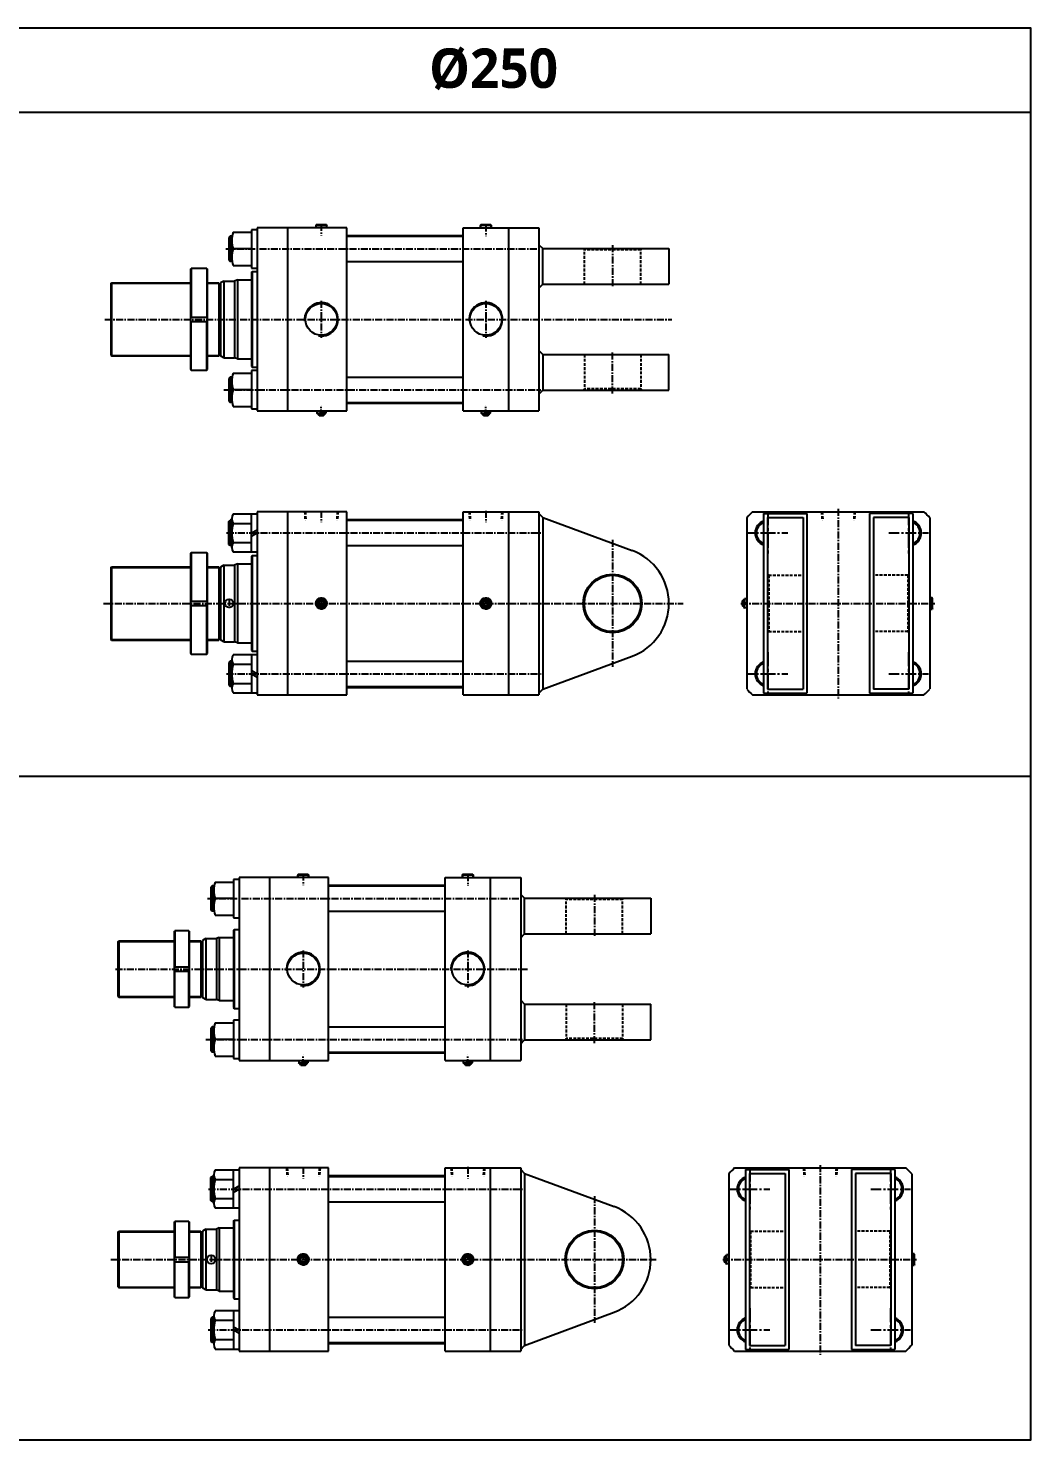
# Model space of a CAD drawing. Extents: x -819 to 29893, y -8942 to 9886.
# Drawn here: x 7121 to 8901, y 0 to 2505 of the extents above; entities that cross this region are included whole.
import ezdxf

# ---------------------------------------------------------------- set-up
doc = ezdxf.new("R2010")
doc.units = 0
doc.header["$LTSCALE"] = 10
doc.header["$MEASUREMENT"] = 0
for name, pattern in [('CENTER', [2, 1.25, -0.25, 0.25, -0.25]), ('CENTERX2', [4, 2.5, -0.5, 0.5, -0.5]), ('HIDDENX2', [0.75, 0.5, -0.25])]:
    doc.linetypes.add(name, pattern=pattern)
doc.layers.get('0').update_dxf_attribs({"linetype": 'CONTINUOUS'})
for name, color, linetype in [('CEN', 1, 'CENTERX2'), ('DIM', 2, 'CONTINUOUS'), ('HID', 2, 'HIDDENX2'), ('ML', 7, 'CONTINUOUS'), ('테두리', 7, 'CONTINUOUS')]:
    doc.layers.add(name, color=color, linetype=linetype)
doc.styles.add('문자', font='romans.shx')

msp = doc.modelspace()

# ---------------------------------------------------------------- linework, layer by layer
for p, q in [((8900.8, 2505.2), (-0.5, 2505.2)), ((8901.3, 0.5), (8901.3, 2504.7)), ((8900.8, 2355.7), (-0.5, 2355.7)), ((0, 1177.9), (8901.3, 1177.9)), ((0, 0), (8900.8, 0))]:
    msp.add_line(p, q)
for centre, start, end in [((8900.8, 2504.7), 0, 90), ((8900.8, 2355.2), 0, 90), ((8900.8, 0.5), 270, 0)]:
    msp.add_arc(centre, 0.5, start, end)
at = {"layer": 'CEN', "color": 1, "linetype": 'CENTER'}
for p, q in [((8158.8, 2120), (8158.8, 2045)), ((8158.8, 1857), (8158.8, 1932)), ((8158.8, 1597.1), (8158.8, 1371.8)), ((8126.7, 967), (8126.7, 892)), ((8126.7, 704), (8126.7, 779)), ((8126.7, 432.6), (8126.7, 207.3))]:
    msp.add_line(p, q, dxfattribs=at)
at = {"layer": 'CEN', "color": 1, "linetype": 'CENTER', "ltscale": 2}
for p, q in [((8434.5, 1648.1), (8434.5, 1570.8)), ((8684.5, 1648.1), (8684.5, 1570.8)), ((8434.5, 1398.1), (8434.5, 1320.8)), ((8684.5, 1398.1), (8684.5, 1320.8)), ((8402.5, 483.6), (8402.5, 406.4)), ((8652.5, 483.6), (8652.5, 406.4)), ((8402.5, 233.6), (8402.5, 156.4)), ((8652.5, 233.6), (8652.5, 156.4))]:
    msp.add_line(p, q, dxfattribs=at)
at = {"layer": 'CEN', "color": 1, "linetype": 'CENTER', "ltscale": 1.5}
for p, q in [((8399.1, 1609.4), (8470, 1609.4)), ((8649.1, 1609.4), (8720, 1609.4)), ((8399.1, 1359.4), (8470, 1359.4)), ((8649.1, 1359.4), (8720, 1359.4)), ((8367.1, 445), (8438, 445)), ((8617.1, 445), (8688, 445)), ((8367.1, 195), (8438, 195)), ((8617.1, 195), (8688, 195))]:
    msp.add_line(p, q, dxfattribs=at)
at = {"layer": 'DIM'}
for p, q in [((7517.8, 1609.4), (7527.8, 1615.2)), ((7517.8, 1603.7), (7527.8, 1609.4)), ((7517.8, 1365.2), (7527.8, 1359.4)), ((7517.8, 1359.4), (7527.8, 1353.7)), ((7485.7, 445), (7495.7, 450.7)), ((7485.7, 439.2), (7495.7, 445)), ((7485.7, 200.7), (7495.7, 195)), ((7485.7, 195), (7495.7, 189.2))]:
    msp.add_line(p, q, dxfattribs=at)
for centre, start, end in [((8402.5, 445), 111.7385, 248.2615), ((8652.5, 445), 291.7385, 68.2615), ((8402.5, 195), 111.7385, 248.2615), ((8652.5, 195), 291.7385, 68.2615)]:
    msp.add_arc(centre, 20.2, start, end, dxfattribs=at)
at = {"layer": 'HID'}
for p, q in [((8106.8, 2114), (8108.8, 2112)), ((8208.8, 2112), (8108.8, 2112)), ((8108.8, 2051), (8108.8, 2112)), ((8210.8, 2114), (8208.8, 2112)), ((8208.8, 2051), (8208.8, 2112)), ((8108.8, 1926), (8108.8, 1865)), ((8208.8, 1926), (8208.8, 1865)), ((8106.8, 1863), (8108.8, 1865)), ((8208.8, 1865), (8108.8, 1865)), ((8210.8, 1863), (8208.8, 1865)), ((7611.9, 1646.9), (7612.9, 1631.9)), ((7613.4, 1646.9), (7614.4, 1631.9)), ((7670.1, 1646.9), (7669.1, 1631.9)), ((7671.6, 1646.9), (7670.6, 1631.9)), ((7903.9, 1646.9), (7904.9, 1631.9)), ((7905.4, 1646.9), (7906.4, 1631.9)), ((7962.1, 1646.9), (7961.1, 1631.9)), ((7963.6, 1646.9), (7962.6, 1631.9)), ((8529.7, 1646.9), (8530.7, 1631.9)), ((8531.2, 1646.9), (8532.2, 1631.9)), ((8587.8, 1646.9), (8586.9, 1631.9)), ((8589.3, 1646.9), (8588.4, 1631.9)), ((8434, 1536.4), (8436, 1534.4)), ((8436, 1534.4), (8436, 1434.4)), ((8436, 1534.4), (8497, 1534.4)), ((8683, 1534.4), (8622, 1534.4)), ((8685, 1536.4), (8683, 1534.4)), ((8683, 1534.4), (8683, 1434.4)), ((8434, 1432.4), (8436, 1434.4)), ((8436, 1434.4), (8497, 1434.4)), ((8683, 1434.4), (8622, 1434.4)), ((8685, 1432.4), (8683, 1434.4)), ((8074.7, 961), (8076.7, 959)), ((8176.7, 959), (8076.7, 959)), ((8076.7, 898), (8076.7, 959)), ((8178.7, 961), (8176.7, 959)), ((8176.7, 898), (8176.7, 959)), ((8076.7, 773), (8076.7, 712)), ((8176.7, 773), (8176.7, 712)), ((8074.7, 710), (8076.7, 712)), ((8176.7, 712), (8076.7, 712)), ((8178.7, 710), (8176.7, 712)), ((7579.9, 482.5), (7580.9, 467.5)), ((7581.4, 482.5), (7582.4, 467.5)), ((7638.1, 482.5), (7637.1, 467.5)), ((7639.6, 482.5), (7638.6, 467.5)), ((7871.9, 482.5), (7872.9, 467.5)), ((7873.4, 482.5), (7874.4, 467.5)), ((7930.1, 482.5), (7929.1, 467.5)), ((7931.6, 482.5), (7930.6, 467.5)), ((8497.7, 482.5), (8498.7, 467.5)), ((8499.2, 482.5), (8500.1, 467.5)), ((8555.8, 482.5), (8554.9, 467.5)), ((8557.3, 482.5), (8556.4, 467.5)), ((8402, 372), (8404, 370)), ((8404, 370), (8404, 270)), ((8404, 370), (8465, 370)), ((8651, 370), (8590, 370)), ((8653, 372), (8651, 370)), ((8651, 370), (8651, 270)), ((8402, 268), (8404, 270)), ((8404, 270), (8465, 270)), ((8651, 270), (8590, 270)), ((8653, 268), (8651, 270))]:
    msp.add_line(p, q, dxfattribs=at)
at = {"layer": 'ML'}
for p, q in [((7632.8, 2156), (7631.8, 2155)), ((7651.8, 2155), (7631.8, 2155)), ((7631.8, 2155), (7631.8, 2151)), ((7650.8, 2156), (7632.8, 2156)), ((7650.8, 2156), (7651.8, 2155)), ((7651.8, 2151), (7651.8, 2155)), ((7924.8, 2156), (7923.8, 2155)), ((7943.8, 2155), (7923.8, 2155)), ((7923.8, 2155), (7923.8, 2151)), ((7942.8, 2156), (7924.8, 2156)), ((7942.8, 2156), (7943.8, 2155)), ((7943.8, 2151), (7943.8, 2155)), ((7480, 2136), (7477.8, 2133.8)), ((7477.8, 2133.8), (7477.8, 2093.3)), ((7480, 2136), (7480, 2091)), ((7483.4, 2136), (7480, 2136)), ((7485.3, 2143), (7517.8, 2143)), ((7517.8, 2147.5), (7517.8, 2079.5)), ((7527.8, 2147.5), (7517.8, 2147.5)), ((7686.8, 2151), (7527.8, 2151)), ((7527.8, 2151), (7527.8, 1826)), ((7581.8, 2151), (7581.8, 1826)), ((7686.8, 1826), (7686.8, 2151)), ((7686.8, 2137.5), (7893.8, 2137.5)), ((7686.8, 2136), (7893.8, 2136)), ((7893.8, 1826), (7893.8, 2151)), ((7893.8, 2151), (7973.8, 2151)), ((7973.8, 2151), (7973.8, 1826)), ((7973.8, 2151), (8027.8, 2151)), ((8027.8, 2151), (8027.8, 1826)), ((7482.8, 2128.3), (7482.8, 2098.8)), ((7517.8, 2113.5), (7485.3, 2113.5)), ((8027.8, 2121), (8034.8, 2114)), ((8034.8, 2114), (8258.8, 2114)), ((8034.8, 2051), (8034.8, 2114)), ((8258.8, 2114), (8258.8, 2051)), ((7477.8, 2093.3), (7480, 2091)), ((7483.4, 2091), (7480, 2091)), ((7485.3, 2084.1), (7517.8, 2084.1)), ((7517.8, 2079.5), (7527.8, 2079.5)), ((7686.8, 2091), (7893.8, 2091)), ((7409.8, 2077.5), (7410.8, 2078.5)), ((7409.8, 2077.5), (7409.8, 1899.5)), ((7410.8, 2078.5), (7410.8, 1992.5)), ((7438.8, 2078.5), (7410.8, 2078.5)), ((7438.8, 2078.5), (7438.8, 1992.5)), ((7438.8, 2078.5), (7439.8, 2077.5)), ((7439.8, 1899.5), (7439.8, 2077.5)), ((7468.8, 2056.5), (7462.8, 2053.1)), ((7468.8, 2056.5), (7468.8, 1920.5)), ((7468.8, 2056.5), (7487.8, 2056.5)), ((7492.8, 2058.5), (7487.8, 2056.5)), ((7487.8, 2056.5), (7487.8, 1920.5)), ((7492.8, 2058.5), (7492.8, 1918.5)), ((7492.8, 2058.5), (7517.8, 2058.5)), ((7517.8, 2072), (7519.3, 2073.5)), ((7517.8, 2072), (7517.8, 1905)), ((7519.3, 2073.5), (7519.3, 1903.5)), ((7519.3, 2073.5), (7527.8, 2073.5)), ((7267.8, 2052), (7269.3, 2053.5)), ((7267.8, 2052), (7267.8, 1925)), ((7269.3, 2053.5), (7269.3, 1923.5)), ((7269.3, 2053.5), (7409.8, 2053.5)), ((7439.8, 2053.5), (7459.8, 2053.5)), ((7459.8, 2053.5), (7459.8, 1923.5)), ((7459.8, 2052), (7462.8, 2052)), ((7462.8, 2053.1), (7462.8, 1924)), ((8027.8, 2044), (8034.8, 2051)), ((8034.8, 2051), (8258.8, 2051)), ((7409.8, 1992.5), (7439.8, 1992.5)), ((7409.8, 1984.5), (7439.8, 1984.5)), ((7410.8, 1898.5), (7410.8, 1984.5)), ((7438.8, 1898.5), (7438.8, 1984.5)), ((8027.8, 1933), (8034.8, 1926)), ((7267.8, 1925), (7269.3, 1923.5)), ((7269.3, 1923.5), (7409.8, 1923.5)), ((7439.8, 1923.5), (7459.8, 1923.5)), ((7459.8, 1925), (7462.8, 1925)), ((7468.8, 1920.5), (7462.8, 1924)), ((7468.8, 1920.5), (7487.8, 1920.5)), ((7492.8, 1918.5), (7487.8, 1920.5)), ((7492.8, 1918.5), (7517.8, 1918.5)), ((7517.8, 1905), (7519.3, 1903.5)), ((8034.8, 1926), (8258.8, 1926)), ((8034.8, 1926), (8034.8, 1863)), ((8258.8, 1863), (8258.8, 1926)), ((7409.8, 1899.5), (7410.8, 1898.5)), ((7410.8, 1898.5), (7438.8, 1898.5)), ((7438.8, 1898.5), (7439.8, 1899.5)), ((7480, 1886), (7477.8, 1883.8)), ((7477.8, 1883.8), (7477.8, 1843.3)), ((7480, 1886), (7480, 1841)), ((7483.4, 1886), (7480, 1886)), ((7485.3, 1893), (7517.8, 1893)), ((7517.8, 1897.5), (7517.8, 1829.5)), ((7527.8, 1897.5), (7517.8, 1897.5)), ((7519.3, 1903.5), (7527.8, 1903.5)), ((7686.8, 1886), (7893.8, 1886)), ((7482.8, 1878.3), (7482.8, 1848.8)), ((7517.8, 1863.5), (7485.3, 1863.5)), ((8027.8, 1856), (8034.8, 1863)), ((8034.8, 1863), (8258.8, 1863)), ((7477.8, 1843.3), (7480, 1841)), ((7483.4, 1841), (7480, 1841)), ((7485.3, 1834.1), (7517.8, 1834.1)), ((7517.8, 1829.5), (7527.8, 1829.5)), ((7686.8, 1841), (7893.8, 1841)), ((7686.8, 1839.5), (7893.8, 1839.5)), ((7527.8, 1826), (7686.8, 1826)), ((7633.8, 1826), (7633.8, 1822)), ((7633.8, 1822), (7640.5, 1822)), ((7634.8, 1821), (7633.8, 1822)), ((7634.8, 1821), (7648.8, 1821)), ((7636.8, 1821), (7636.8, 1819)), ((7637.8, 1818), (7636.8, 1819)), ((7636.8, 1819), (7646.8, 1819)), ((7637.8, 1818), (7645.8, 1818)), ((7640.5, 1821), (7640.5, 1826)), ((7643.1, 1821), (7643.1, 1826)), ((7649.8, 1822), (7643.1, 1822)), ((7645.8, 1818), (7646.8, 1819)), ((7646.8, 1821), (7646.8, 1819)), ((7648.8, 1821), (7649.8, 1822)), ((7649.8, 1826), (7649.8, 1822)), ((7893.8, 1826), (7973.8, 1826)), ((7925.8, 1826), (7925.8, 1822)), ((7926.8, 1821), (7925.8, 1822)), ((7925.8, 1822), (7932.5, 1822)), ((7926.8, 1821), (7940.8, 1821)), ((7928.8, 1821), (7928.8, 1819)), ((7928.8, 1819), (7938.8, 1819)), ((7929.8, 1818), (7928.8, 1819)), ((7929.8, 1818), (7937.8, 1818)), ((7932.5, 1821), (7932.5, 1826)), ((7935.1, 1821), (7935.1, 1826)), ((7941.8, 1822), (7935.1, 1822)), ((7937.8, 1818), (7938.8, 1819)), ((7938.8, 1821), (7938.8, 1819)), ((7940.8, 1821), (7941.8, 1822)), ((7941.8, 1826), (7941.8, 1822)), ((7973.8, 1826), (8027.8, 1826)), ((7477.8, 1629.7), (7480, 1631.9)), ((7477.8, 1589.2), (7477.8, 1629.7)), ((7480, 1586.9), (7480, 1631.9)), ((7482.8, 1631.9), (7480, 1631.9)), ((7482.8, 1583.9), (7482.8, 1634.9)), ((7485.3, 1643.4), (7527.8, 1643.4)), ((7517.8, 1575.4), (7517.8, 1643.4)), ((7686.8, 1646.9), (7527.8, 1646.9)), ((7527.8, 1646.9), (7527.8, 1321.9)), ((7581.8, 1646.9), (7581.8, 1321.9)), ((7686.8, 1646.9), (7581.8, 1646.9)), ((7686.8, 1321.9), (7686.8, 1646.9)), ((7686.8, 1633.4), (7893.8, 1633.4)), ((7686.8, 1631.9), (7893.8, 1631.9)), ((7893.8, 1321.9), (7893.8, 1646.9)), ((7893.8, 1646.9), (7973.8, 1646.9)), ((7973.8, 1646.9), (7973.8, 1321.9)), ((7973.8, 1646.9), (8027.8, 1646.9)), ((8027.8, 1646.9), (8027.8, 1321.9)), ((8027.8, 1643.9), (8034.8, 1636.9)), ((8034.8, 1636.9), (8034.8, 1331.9)), ((8034.8, 1636.9), (8193.5, 1578.2)), ((8397, 1636.4), (8397, 1332.5)), ((8407.5, 1646.9), (8711.5, 1646.9)), ((8427, 1643.9), (8427, 1324.9)), ((8427, 1643.9), (8504, 1643.9)), ((8434, 1636.9), (8434, 1331.9)), ((8434, 1636.9), (8497, 1636.9)), ((8497, 1636.9), (8497, 1331.9)), ((8504, 1643.9), (8504, 1324.9)), ((8615, 1643.9), (8615, 1324.9)), ((8692, 1643.9), (8615, 1643.9)), ((8622, 1636.9), (8622, 1331.9)), ((8685, 1636.9), (8622, 1636.9)), ((8685, 1636.9), (8685, 1331.9)), ((8692, 1643.9), (8692, 1324.9)), ((8722, 1636.4), (8722, 1332.5)), ((7485.3, 1626.4), (7517.8, 1626.4)), ((7480, 1586.9), (7477.8, 1589.2)), ((7482.8, 1586.9), (7480, 1586.9)), ((7485.3, 1592.4), (7517.8, 1592.4)), ((7686.8, 1586.9), (7893.8, 1586.9)), ((7409.8, 1573.4), (7410.8, 1574.4)), ((7409.8, 1573.4), (7409.8, 1395.4)), ((7438.8, 1574.4), (7410.8, 1574.4)), ((7410.8, 1574.4), (7410.8, 1488.4)), ((7438.8, 1574.4), (7439.8, 1573.4)), ((7438.8, 1574.4), (7438.8, 1488.4)), ((7439.8, 1395.4), (7439.8, 1573.4)), ((7527.8, 1575.4), (7485.3, 1575.4)), ((7492.8, 1554.4), (7487.8, 1552.4)), ((7492.8, 1554.4), (7492.8, 1414.4)), ((7492.8, 1554.4), (7517.8, 1554.4)), ((7517.8, 1567.9), (7519.3, 1569.4)), ((7517.8, 1567.9), (7517.8, 1400.9)), ((7519.3, 1569.4), (7519.3, 1399.4)), ((7519.3, 1569.4), (7527.8, 1569.4)), ((7267.8, 1547.9), (7269.3, 1549.4)), ((7267.8, 1547.9), (7267.8, 1420.9)), ((7269.3, 1549.4), (7409.8, 1549.4)), ((7269.3, 1549.4), (7269.3, 1419.4)), ((7439.8, 1549.4), (7459.8, 1549.4)), ((7459.8, 1549.4), (7459.8, 1419.4)), ((7459.8, 1547.9), (7462.8, 1547.9)), ((7468.8, 1552.4), (7462.8, 1549)), ((7462.8, 1549), (7462.8, 1419.9)), ((7468.8, 1552.4), (7487.8, 1552.4)), ((7468.8, 1552.4), (7468.8, 1416.4)), ((7487.8, 1552.4), (7487.8, 1416.4)), ((7409.8, 1488.4), (7439.8, 1488.4)), ((7409.8, 1480.4), (7439.8, 1480.4)), ((7410.8, 1394.4), (7410.8, 1480.4)), ((7438.8, 1394.4), (7438.8, 1480.4)), ((7640.5, 1492.3), (7633.9, 1485.7)), ((7633.9, 1483.1), (7640.5, 1476.6)), ((7643.1, 1492.3), (7649.6, 1485.7)), ((7649.6, 1483.1), (7643.1, 1476.6)), ((7932.5, 1492.3), (7925.9, 1485.7)), ((7925.9, 1483.1), (7932.5, 1476.6)), ((7935.1, 1492.3), (7941.6, 1485.7)), ((7941.6, 1483.1), (7935.1, 1476.6)), ((8389, 1488.4), (8390, 1489.4)), ((8389, 1488.4), (8389, 1480.4)), ((8389, 1480.4), (8390, 1479.4)), ((8390, 1489.4), (8390, 1479.4)), ((8392, 1489.4), (8390, 1489.4)), ((8392, 1479.4), (8390, 1479.4)), ((8392, 1491.4), (8393, 1492.4)), ((8392, 1491.4), (8392, 1477.4)), ((8392, 1485.7), (8397, 1485.7)), ((8392, 1483.1), (8397, 1483.1)), ((8393, 1492.4), (8393, 1485.7)), ((8397, 1492.4), (8393, 1492.4)), ((8393, 1476.4), (8393, 1483.1)), ((8726, 1494.4), (8722, 1494.4)), ((8726, 1474.4), (8726, 1494.4)), ((8727, 1493.4), (8726, 1494.4)), ((8727, 1475.4), (8727, 1493.4)), ((8392, 1477.4), (8393, 1476.4)), ((8397, 1476.4), (8393, 1476.4)), ((8722, 1474.4), (8726, 1474.4)), ((8727, 1475.4), (8726, 1474.4)), ((7267.8, 1420.9), (7269.3, 1419.4)), ((7269.3, 1419.4), (7409.8, 1419.4)), ((7439.8, 1419.4), (7459.8, 1419.4)), ((7459.8, 1420.9), (7462.8, 1420.9)), ((7468.8, 1416.4), (7462.8, 1419.9)), ((7468.8, 1416.4), (7487.8, 1416.4)), ((7492.8, 1414.4), (7487.8, 1416.4)), ((7492.8, 1414.4), (7517.8, 1414.4)), ((7409.8, 1395.4), (7410.8, 1394.4)), ((7410.8, 1394.4), (7438.8, 1394.4)), ((7438.8, 1394.4), (7439.8, 1395.4)), ((7480, 1381.9), (7477.8, 1379.7)), ((7477.8, 1379.7), (7477.8, 1339.2)), ((7480, 1381.9), (7480, 1336.9)), ((7482.8, 1381.9), (7480, 1381.9)), ((7482.8, 1384.9), (7482.8, 1333.9)), ((7527.8, 1393.4), (7485.3, 1393.4)), ((7517.8, 1400.9), (7519.3, 1399.4)), ((7517.8, 1393.4), (7517.8, 1325.4)), ((7519.3, 1399.4), (7527.8, 1399.4)), ((7686.8, 1381.9), (7893.8, 1381.9)), ((8034.8, 1331.9), (8193.5, 1390.7)), ((7485.3, 1376.4), (7517.8, 1376.4)), ((7477.8, 1339.2), (7480, 1336.9)), ((7482.8, 1336.9), (7480, 1336.9)), ((7485.3, 1342.4), (7517.8, 1342.4)), ((7686.8, 1336.9), (7893.8, 1336.9)), ((7686.8, 1335.4), (7893.8, 1335.4)), ((8027.8, 1324.9), (8034.8, 1331.9)), ((8434, 1331.9), (8497, 1331.9)), ((8685, 1331.9), (8622, 1331.9)), ((7485.3, 1325.4), (7527.8, 1325.4)), ((7527.8, 1321.9), (7686.8, 1321.9)), ((7893.8, 1321.9), (7973.8, 1321.9)), ((7973.8, 1321.9), (8027.8, 1321.9)), ((8407.5, 1321.9), (8711.5, 1321.9)), ((8427, 1324.9), (8504, 1324.9)), ((8615, 1324.9), (8692, 1324.9)), ((7600.7, 1003), (7599.7, 1002)), ((7618.7, 1003), (7600.7, 1003)), ((7618.7, 1003), (7619.7, 1002)), ((7892.7, 1003), (7891.7, 1002)), ((7910.7, 1003), (7892.7, 1003)), ((7910.7, 1003), (7911.7, 1002)), ((7448, 983), (7445.7, 980.7)), ((7445.7, 980.7), (7445.7, 940.2)), ((7448, 983), (7448, 938)), ((7451.4, 983), (7448, 983)), ((7453.2, 989.9), (7485.7, 989.9)), ((7485.7, 994.5), (7485.7, 926.5)), ((7495.7, 994.5), (7485.7, 994.5)), ((7654.7, 998), (7495.7, 998)), ((7495.7, 998), (7495.7, 673)), ((7549.7, 998), (7549.7, 673)), ((7619.7, 1002), (7599.7, 1002)), ((7599.7, 1002), (7599.7, 998)), ((7619.7, 998), (7619.7, 1002)), ((7654.7, 673), (7654.7, 998)), ((7654.7, 984.5), (7861.7, 984.5)), ((7654.7, 983), (7861.7, 983)), ((7861.7, 673), (7861.7, 998)), ((7861.7, 998), (7941.7, 998)), ((7911.7, 1002), (7891.7, 1002)), ((7891.7, 1002), (7891.7, 998)), ((7911.7, 998), (7911.7, 1002)), ((7941.7, 998), (7941.7, 673)), ((7941.7, 998), (7995.7, 998)), ((7995.7, 998), (7995.7, 673)), ((7995.7, 998), (7995.7, 673)), ((7450.7, 975.2), (7450.7, 945.8)), ((7485.7, 960.5), (7453.2, 960.5)), ((7995.7, 968), (8002.7, 961)), ((8002.7, 961), (8226.7, 961)), ((8002.7, 898), (8002.7, 961)), ((8226.7, 961), (8226.7, 898)), ((7445.7, 940.2), (7448, 938)), ((7451.4, 938), (7448, 938)), ((7453.2, 931), (7485.7, 931)), ((7654.7, 938), (7861.7, 938)), ((7380.8, 902), (7381.8, 903)), ((7380.8, 902), (7380.8, 769)), ((7381.8, 903), (7381.8, 839.5)), ((7406.8, 903), (7381.8, 903)), ((7406.8, 903), (7406.8, 839.5)), ((7406.8, 903), (7407.8, 902)), ((7407.8, 769), (7407.8, 902)), ((7485.7, 926.5), (7495.7, 926.5)), ((7485.7, 904), (7487.2, 905.5)), ((7485.7, 904), (7485.7, 767)), ((7487.2, 905.5), (7487.2, 765.5)), ((7487.2, 905.5), (7495.7, 905.5)), ((7280.7, 884), (7282.2, 885.5)), ((7280.7, 884), (7280.7, 787)), ((7282.2, 885.5), (7380.8, 885.5)), ((7282.2, 885.5), (7282.2, 785.5)), ((7407.8, 885.5), (7427.7, 885.5)), ((7427.7, 885.5), (7427.7, 785.5)), ((7427.7, 884), (7430.7, 884)), ((7436.7, 889.5), (7430.7, 886)), ((7430.7, 886), (7430.7, 785)), ((7436.7, 889.5), (7436.7, 781.5)), ((7436.7, 889.5), (7455.7, 889.5)), ((7460.7, 891.5), (7455.7, 889.5)), ((7455.7, 889.5), (7455.7, 781.5)), ((7460.7, 891.5), (7460.7, 779.5)), ((7460.7, 891.5), (7485.7, 891.5)), ((7995.7, 891), (8002.7, 898)), ((8002.7, 898), (8226.7, 898)), ((7380.8, 839.5), (7407.8, 839.5)), ((7380.8, 831.5), (7407.8, 831.5)), ((7381.8, 768), (7381.8, 831.5)), ((7406.8, 768), (7406.8, 831.5)), ((7280.7, 787), (7282.2, 785.5)), ((7282.2, 785.5), (7380.8, 785.5)), ((7407.8, 785.5), (7427.7, 785.5)), ((7427.7, 787), (7430.7, 787)), ((7436.7, 781.5), (7430.7, 785)), ((7436.7, 781.5), (7455.7, 781.5)), ((7460.7, 779.5), (7455.7, 781.5)), ((7460.7, 779.5), (7485.7, 779.5)), ((7995.7, 780), (8002.7, 773)), ((7381.8, 768), (7380.8, 769)), ((7381.8, 768), (7406.8, 768)), ((7406.8, 768), (7407.8, 769)), ((7485.7, 767), (7487.2, 765.5)), ((7487.2, 765.5), (7495.7, 765.5)), ((8002.7, 773), (8226.7, 773)), ((8002.7, 773), (8002.7, 710)), ((8226.7, 710), (8226.7, 773)), ((7448, 733), (7445.7, 730.7)), ((7445.7, 730.7), (7445.7, 690.2)), ((7448, 733), (7448, 688)), ((7451.4, 733), (7448, 733)), ((7453.2, 739.9), (7485.7, 739.9)), ((7485.7, 744.5), (7485.7, 676.5)), ((7495.7, 744.5), (7485.7, 744.5)), ((7654.7, 733), (7861.7, 733)), ((7450.7, 725.2), (7450.7, 695.8)), ((7485.7, 710.5), (7453.2, 710.5)), ((7995.7, 703), (8002.7, 710)), ((8002.7, 710), (8226.7, 710)), ((7445.7, 690.2), (7448, 688)), ((7451.4, 688), (7448, 688)), ((7453.2, 681), (7485.7, 681)), ((7485.7, 676.5), (7495.7, 676.5)), ((7654.7, 688), (7861.7, 688)), ((7654.7, 686.5), (7861.7, 686.5)), ((7495.7, 673), (7654.7, 673)), ((7601.7, 673), (7601.7, 669)), ((7601.7, 669), (7608.4, 669)), ((7602.7, 668), (7601.7, 669)), ((7602.7, 668), (7616.7, 668)), ((7604.7, 668), (7604.7, 666)), ((7605.7, 665), (7604.7, 666)), ((7604.7, 666), (7614.7, 666)), ((7605.7, 665), (7613.7, 665)), ((7608.4, 668), (7608.4, 673)), ((7611, 668), (7611, 673)), ((7617.7, 669), (7611, 669)), ((7613.7, 665), (7614.7, 666)), ((7614.7, 668), (7614.7, 666)), ((7616.7, 668), (7617.7, 669)), ((7617.7, 673), (7617.7, 669)), ((7861.7, 673), (7941.7, 673)), ((7893.7, 673), (7893.7, 669)), ((7894.7, 668), (7893.7, 669)), ((7893.7, 669), (7900.4, 669)), ((7894.7, 668), (7908.7, 668)), ((7896.7, 668), (7896.7, 666)), ((7896.7, 666), (7906.7, 666)), ((7897.7, 665), (7896.7, 666)), ((7897.7, 665), (7905.7, 665)), ((7900.4, 668), (7900.4, 673)), ((7903, 668), (7903, 673)), ((7909.7, 669), (7903, 669)), ((7905.7, 665), (7906.7, 666)), ((7906.7, 668), (7906.7, 666)), ((7908.7, 668), (7909.7, 669)), ((7909.7, 673), (7909.7, 669)), ((7941.7, 673), (7995.7, 673)), ((7453.2, 479), (7495.7, 479)), ((7485.7, 411), (7485.7, 479)), ((7654.7, 482.5), (7495.7, 482.5)), ((7495.7, 482.5), (7495.7, 157.5)), ((7549.7, 482.5), (7549.7, 157.5)), ((7654.7, 482.5), (7549.7, 482.5)), ((7654.7, 157.5), (7654.7, 482.5)), ((7861.7, 157.5), (7861.7, 482.5)), ((7861.7, 482.5), (7941.7, 482.5)), ((7941.7, 482.5), (7941.7, 157.5)), ((7941.7, 482.5), (7995.7, 482.5)), ((7995.7, 482.5), (7995.7, 157.5)), ((7995.7, 479.5), (8002.7, 472.5)), ((8375.5, 482.5), (8679.5, 482.5)), ((8395, 479.5), (8395, 160.5)), ((8395, 479.5), (8472, 479.5)), ((8472, 479.5), (8472, 160.5)), ((8583, 479.5), (8583, 160.5)), ((8660, 479.5), (8583, 479.5)), ((8660, 479.5), (8660, 160.5)), ((7445.7, 465.2), (7448, 467.5)), ((7445.7, 424.7), (7445.7, 465.2)), ((7448, 422.5), (7448, 467.5)), ((7450.7, 467.5), (7448, 467.5)), ((7450.7, 419.5), (7450.7, 470.5)), ((7453.2, 462), (7485.7, 462)), ((7654.7, 469), (7861.7, 469)), ((7654.7, 467.5), (7861.7, 467.5)), ((8002.7, 472.5), (8002.7, 167.5)), ((8002.7, 472.5), (8161.4, 413.8)), ((8365, 472), (8365, 168)), ((8402, 472.5), (8402, 167.5)), ((8402, 472.5), (8465, 472.5)), ((8465, 472.5), (8465, 167.5)), ((8590, 472.5), (8590, 167.5)), ((8653, 472.5), (8590, 472.5)), ((8653, 472.5), (8653, 167.5)), ((8690, 472), (8690, 168)), ((7453.2, 428), (7485.7, 428)), ((7448, 422.5), (7445.7, 424.7)), ((7450.7, 422.5), (7448, 422.5)), ((7495.7, 411), (7453.2, 411)), ((7654.7, 422.5), (7861.7, 422.5)), ((7380.8, 386.5), (7381.8, 387.5)), ((7380.8, 386.5), (7380.8, 253.5)), ((7381.8, 387.5), (7381.8, 324)), ((7406.8, 387.5), (7381.8, 387.5)), ((7406.8, 387.5), (7406.8, 324)), ((7406.8, 387.5), (7407.8, 386.5)), ((7407.8, 253.5), (7407.8, 386.5)), ((7460.7, 376), (7455.7, 374)), ((7460.7, 376), (7485.7, 376)), ((7460.7, 376), (7460.7, 264)), ((7485.7, 388.5), (7487.2, 390)), ((7485.7, 388.5), (7485.7, 251.5)), ((7487.2, 390), (7487.2, 250)), ((7487.2, 390), (7495.7, 390)), ((7280.7, 368.5), (7282.2, 370)), ((7280.7, 368.5), (7280.7, 271.5)), ((7282.2, 370), (7380.8, 370)), ((7282.2, 370), (7282.2, 270)), ((7407.8, 370), (7427.7, 370)), ((7427.7, 370), (7427.7, 270)), ((7427.7, 368.5), (7430.7, 368.5)), ((7436.7, 374), (7430.7, 370.5)), ((7430.7, 370.5), (7430.7, 269.4)), ((7436.7, 374), (7455.7, 374)), ((7436.7, 374), (7436.7, 266)), ((7455.7, 374), (7455.7, 266)), ((7608.4, 327.9), (7601.8, 321.3)), ((7611, 327.9), (7617.6, 321.3)), ((7900.4, 327.9), (7893.8, 321.3)), ((7903, 327.9), (7909.6, 321.3)), ((8360, 327), (8361, 328)), ((8360, 327), (8360, 313)), ((8361, 328), (8361, 321.3)), ((8365, 328), (8361, 328)), ((8694, 330), (8690, 330)), ((8694, 310), (8694, 330)), ((8695, 329), (8694, 330)), ((8695, 311), (8695, 329)), ((7380.8, 324), (7407.8, 324)), ((7380.8, 316), (7407.8, 316)), ((7381.8, 252.5), (7381.8, 316)), ((7406.8, 252.5), (7406.8, 316)), ((7601.8, 318.7), (7608.4, 312.1)), ((7617.6, 318.7), (7611, 312.1)), ((7893.8, 318.7), (7900.4, 312.1)), ((7909.6, 318.7), (7903, 312.1)), ((8357, 324), (8358, 325)), ((8357, 324), (8357, 316)), ((8357, 316), (8358, 315)), ((8358, 325), (8358, 315)), ((8360, 325), (8358, 325)), ((8360, 315), (8358, 315)), ((8360, 321.3), (8365, 321.3)), ((8360, 318.7), (8365, 318.7)), ((8360, 313), (8361, 312)), ((8361, 312), (8361, 318.7)), ((8365, 312), (8361, 312)), ((8690, 310), (8694, 310)), ((8695, 311), (8694, 310)), ((7280.7, 271.5), (7282.2, 270)), ((7282.2, 270), (7380.8, 270)), ((7381.8, 252.5), (7380.8, 253.5)), ((7381.8, 252.5), (7406.8, 252.5)), ((7406.8, 252.5), (7407.8, 253.5)), ((7407.8, 270), (7427.7, 270)), ((7427.7, 271.5), (7430.7, 271.5)), ((7436.7, 266), (7430.7, 269.4)), ((7436.7, 266), (7455.7, 266)), ((7460.7, 264), (7455.7, 266)), ((7460.7, 264), (7485.7, 264)), ((7485.7, 251.5), (7487.2, 250)), ((7495.7, 229), (7453.2, 229)), ((7485.7, 229), (7485.7, 161)), ((7487.2, 250), (7495.7, 250)), ((8002.7, 167.5), (8161.4, 226.2)), ((7448, 217.5), (7445.7, 215.2)), ((7445.7, 215.2), (7445.7, 174.7)), ((7448, 217.5), (7448, 172.5)), ((7450.7, 217.5), (7448, 217.5)), ((7450.7, 220.5), (7450.7, 169.5)), ((7453.2, 212), (7485.7, 212)), ((7654.7, 217.5), (7861.7, 217.5)), ((7453.2, 178), (7485.7, 178)), ((7445.7, 174.7), (7448, 172.5)), ((7450.7, 172.5), (7448, 172.5)), ((7453.2, 161), (7495.7, 161)), ((7495.7, 157.5), (7654.7, 157.5)), ((7654.7, 172.5), (7861.7, 172.5)), ((7654.7, 171), (7861.7, 171)), ((7861.7, 157.5), (7941.7, 157.5)), ((7941.7, 157.5), (7995.7, 157.5)), ((7995.7, 160.5), (8002.7, 167.5)), ((8375.5, 157.5), (8679.5, 157.5)), ((8395, 160.5), (8472, 160.5)), ((8402, 167.5), (8465, 167.5)), ((8583, 160.5), (8660, 160.5)), ((8653, 167.5), (8590, 167.5))]:
    msp.add_line(p, q, dxfattribs=at)
at = {"layer": 'ML', "color": 1, "linetype": 'CENTER'}
for p, q in [((7641.8, 2157.9), (7641.8, 2137.5)), ((7933.8, 2156.7), (7933.8, 2136.3)), ((7472, 2113.5), (8028.8, 2113.5)), ((7641.8, 2021.3), (7641.8, 1955.7)), ((7933.8, 2021.3), (7933.8, 1955.7)), ((7257.5, 1988.5), (8263.8, 1988.5)), ((7468.8, 1863.5), (8031.2, 1863.5)), ((7641.8, 1816), (7641.8, 1836.5)), ((7933.8, 1816), (7933.8, 1836.5)), ((7641.8, 1648.9), (7641.8, 1628.5)), ((7933.8, 1648.9), (7933.8, 1628.5)), ((8559.5, 1652.1), (8559.5, 1315.5)), ((7473.7, 1609.4), (8033.4, 1609.4)), ((7255, 1484.4), (8283.9, 1484.4)), ((7478.3, 1492.7), (7478.3, 1476.2)), ((7641.8, 1495.4), (7641.8, 1473.4)), ((7933.8, 1495.4), (7933.8, 1473.4)), ((8386.6, 1484.4), (8730.7, 1484.4)), ((7473.2, 1359.4), (8034.3, 1359.4)), ((7609.7, 1004.9), (7609.7, 984.4)), ((7901.7, 1003.7), (7901.7, 983.2)), ((7440, 960.5), (7996.7, 960.5)), ((7609.7, 868.3), (7609.7, 802.7)), ((7901.7, 868.3), (7901.7, 802.7)), ((7276.4, 835.5), (8008.1, 835.5)), ((7436.8, 710.5), (7999.2, 710.5)), ((7609.7, 663), (7609.7, 683.4)), ((7901.7, 663), (7901.7, 683.4)), ((7609.7, 484.4), (7609.7, 464)), ((7901.7, 484.4), (7901.7, 464)), ((8527.5, 487.6), (8527.5, 151)), ((7441.7, 445), (8001.4, 445)), ((7446.2, 328.2), (7446.2, 311.7)), ((7609.7, 331), (7609.7, 309)), ((7901.7, 331), (7901.7, 309)), ((7268, 320), (8236.4, 320)), ((8354.6, 320), (8698.7, 320)), ((7441.1, 195), (7999.2, 195))]:
    msp.add_line(p, q, dxfattribs=at)
at = {"layer": 'ML'}
for centre, radius in [((7641.8, 1988.5), 28.3), ((7933.8, 1988.5), 28.3), ((8158.8, 1484.4), 52), ((8158.8, 1484.4), 50), ((7478.3, 1484.4), 7.5), ((7641.8, 1484.4), 10), ((7641.8, 1484.4), 8), ((7641.8, 1484.4), 4.5), ((7933.8, 1484.4), 10), ((7933.8, 1484.4), 8), ((7933.8, 1484.4), 4.5), ((7609.7, 835.5), 28.3), ((7901.7, 835.5), 28.3), ((8126.7, 320), 52), ((8126.7, 320), 50), ((7446.2, 320), 7.5), ((7609.7, 320), 10), ((7609.7, 320), 8), ((7901.7, 320), 10), ((7901.7, 320), 8), ((7609.7, 320), 4.5), ((7901.7, 320), 4.5)]:
    msp.add_circle(centre, radius, dxfattribs=at)
for centre, radius, start, end in [((7527.4, 2128.3), 44.6, 160.7252, 199.2748), ((7527.4, 2098.8), 44.6, 160.7252, 199.2748), ((7527.4, 1878.3), 44.6, 160.7252, 199.2748), ((7527.4, 1848.8), 44.6, 160.7252, 199.2748), ((7498.5, 1634.9), 15.7, 147.2209, 212.7791), ((8559.5, 1484.4), 222.5, 133.0853, 136.9147), ((8434.5, 1609.4), 22.5, 109.4712, 250.5288), ((8684.5, 1609.4), 22.5, 289.4712, 70.5288), ((8559.5, 1484.4), 222.5, 43.0853, 46.9147), ((7541.8, 1609.4), 59, 163.2682, 196.7318), ((7498.5, 1583.9), 15.7, 147.2209, 212.7791), ((8158.8, 1484.4), 100, 290.3027, 69.6973), ((7498.5, 1384.9), 15.7, 147.2209, 212.7791), ((8434.5, 1359.4), 22.5, 109.4712, 250.5288), ((8684.5, 1359.4), 22.5, 289.4712, 70.5288), ((7541.8, 1359.4), 59, 163.2682, 196.7318), ((7498.5, 1333.9), 15.7, 147.2209, 212.7791), ((8559.5, 1484.4), 222.5, 223.0853, 226.9147), ((8559.5, 1484.4), 222.5, 313.0853, 316.9147), ((7495.3, 975.2), 44.6, 160.7252, 199.2748), ((7495.3, 945.8), 44.6, 160.7252, 199.2748), ((7495.3, 725.2), 44.6, 160.7252, 199.2748), ((7495.3, 695.8), 44.6, 160.7252, 199.2748), ((7466.4, 470.5), 15.7, 147.2209, 212.7791), ((8527.5, 320), 222.5, 133.0853, 136.9147), ((8527.5, 320), 222.5, 43.0853, 46.9147), ((7509.8, 445), 59, 163.2682, 196.7318), ((8402.5, 445), 22.5, 109.4712, 250.5288), ((8652.5, 445), 22.5, 289.4712, 70.5288), ((7466.4, 419.5), 15.7, 147.2209, 212.7791), ((8126.7, 320), 100, 290.3027, 69.6973), ((7466.4, 220.5), 15.7, 147.2209, 212.7791), ((7509.8, 195), 59, 163.2682, 196.7318), ((8402.5, 195), 22.5, 109.4712, 250.5288), ((8652.5, 195), 22.5, 289.4712, 70.5288), ((7466.4, 169.5), 15.7, 147.2209, 212.7791), ((8527.5, 320), 222.5, 223.0853, 226.9147), ((8527.5, 320), 222.5, 313.0853, 316.9147)]:
    msp.add_arc(centre, radius, start, end, dxfattribs=at)
at = {"layer": '테두리', "color": 7}
for p, q in [((7632.3, 2155.5), (7632.3, 2151)), ((7651.3, 2151), (7651.3, 2155.5)), ((7924.3, 2155.5), (7924.3, 2151)), ((7943.3, 2151), (7943.3, 2155.5)), ((7477.8, 2133.8), (7483.1, 2133.8)), ((7477.8, 2093.3), (7483.1, 2093.3)), ((7268.3, 2052.5), (7409.8, 2052.5)), ((7439.8, 2052.5), (7459.8, 2052.5)), ((7268.3, 1924.5), (7409.8, 1924.5)), ((7439.8, 1924.5), (7459.8, 1924.5)), ((7477.8, 1883.8), (7483.1, 1883.8)), ((7477.8, 1843.3), (7483.1, 1843.3)), ((7637.3, 1821), (7637.3, 1818.5)), ((7646.3, 1821), (7646.3, 1818.5)), ((7929.3, 1821), (7929.3, 1818.5)), ((7938.3, 1821), (7938.3, 1818.5)), ((7477.8, 1629.7), (7482.8, 1629.7)), ((7477.8, 1589.2), (7482.8, 1589.2)), ((7268.3, 1548.4), (7409.8, 1548.4)), ((7439.8, 1548.4), (7459.8, 1548.4)), ((8392, 1488.9), (8389.5, 1488.9)), ((8392, 1479.9), (8389.5, 1479.9)), ((8726.5, 1493.9), (8722, 1493.9)), ((8722, 1474.9), (8726.5, 1474.9)), ((7268.3, 1420.4), (7409.8, 1420.4)), ((7439.8, 1420.4), (7459.8, 1420.4)), ((7477.8, 1379.7), (7482.8, 1379.7)), ((7477.8, 1339.2), (7482.8, 1339.2)), ((7600.2, 1002.5), (7600.2, 998)), ((7619.2, 998), (7619.2, 1002.5)), ((7892.2, 1002.5), (7892.2, 998)), ((7911.2, 998), (7911.2, 1002.5)), ((7445.7, 980.7), (7451.1, 980.7)), ((7445.7, 940.2), (7451.1, 940.2)), ((7281.2, 884.5), (7380.8, 884.5)), ((7407.8, 884.5), (7427.7, 884.5)), ((7281.2, 786.5), (7380.8, 786.5)), ((7407.8, 786.5), (7427.7, 786.5)), ((7445.7, 730.7), (7451.1, 730.7)), ((7445.7, 690.2), (7451.1, 690.2)), ((7605.2, 668), (7605.2, 665.5)), ((7614.2, 668), (7614.2, 665.5)), ((7897.2, 668), (7897.2, 665.5)), ((7906.2, 668), (7906.2, 665.5)), ((7445.7, 465.2), (7450.7, 465.2)), ((7445.7, 424.7), (7450.7, 424.7)), ((7477.2, 376), (7481.4, 376)), ((7281.2, 369), (7380.8, 369)), ((7407.8, 369), (7427.7, 369)), ((8694.5, 329.5), (8690, 329.5)), ((8360, 324.5), (8357.5, 324.5)), ((8360, 315.5), (8357.5, 315.5)), ((8690, 310.5), (8694.5, 310.5)), ((7281.2, 271), (7380.8, 271)), ((7407.8, 271), (7427.7, 271)), ((7477.2, 264), (7481.4, 264)), ((7445.7, 215.2), (7450.7, 215.2)), ((7445.7, 174.7), (7450.7, 174.7))]:
    msp.add_line(p, q, dxfattribs=at)
for centre, radius, start, end in [((7641.8, 1988.5), 29.8, 260.1793, 185.8112), ((7933.8, 1988.5), 29.8, 260.1793, 185.8112), ((8434.5, 1609.4), 20.2, 111.7385, 248.2615), ((8684.5, 1609.4), 20.2, 291.7385, 68.2615), ((7641.8, 1484.4), 9.5, 261.4114, 188.1478), ((7641.8, 1484.4), 5, 257.904, 186.2569), ((7933.8, 1484.4), 9.5, 261.4114, 188.1478), ((7933.8, 1484.4), 5, 257.904, 186.2569), ((8434.5, 1359.4), 20.2, 111.7385, 248.2615), ((8684.5, 1359.4), 20.2, 291.7385, 68.2615), ((7609.7, 835.5), 29.8, 260.1793, 185.8112), ((7901.7, 835.5), 29.8, 260.1793, 185.8112), ((7609.7, 320), 9.5, 261.4114, 188.1478), ((7901.7, 320), 9.5, 261.4114, 188.1478), ((7609.7, 320), 5, 257.904, 186.2569), ((7901.7, 320), 5, 257.904, 186.2569)]:
    msp.add_arc(centre, radius, start, end, dxfattribs=at)

# ---------------------------------------------------------------- texts
at = {"insert": (7833.1, 2469.3), "char_height": 70, "attachment_point": 1, "style": '문자'}
msp.add_mtext_dynamic_manual_height_columns('{\\fMalgun Gothic|b1|i0|c129|p50;%%C250}', width=124.533, gutter_width=16, heights=[0], dxfattribs=at)

doc.saveas('drawing.dxf')
